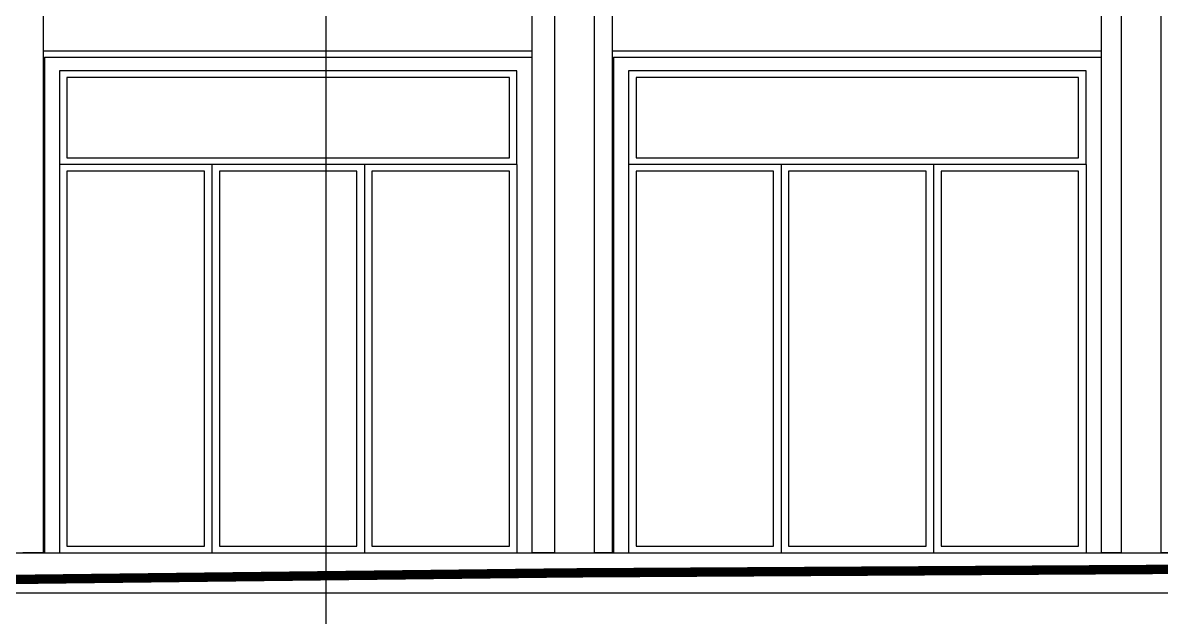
# Model space of a CAD drawing. Extents: x -24961 to 905641, y -154323 to 635957.
# Drawn here: x 407152 to 415652, y -148589 to -144148 of the extents above; entities that cross this region are included whole.
import ezdxf

# ---------------------------------------------------------------- set-up
doc = ezdxf.new("R2010")
doc.units = 0
doc.header["$LTSCALE"] = 1000
doc.header["$MEASUREMENT"] = 0
for name, color, linetype in [('DIM_IDEN', 3, 'Continuous'), ('DOTE', 1, 'Continuous'), ('WALL', 9, 'Continuous'), ('窗', 154, 'Continuous')]:
    doc.layers.add(name, color=color, linetype=linetype)

msp = doc.modelspace()

# ---------------------------------------------------------------- linework, layer by layer
for p, q in [((411124.8, -148107.9), (411124.8, -140993.3)), ((411420.7, -148107.9), (411420.7, -140993.3)), ((415355.6, -148107.9), (415355.6, -140993.3)), ((415651.6, -148107.9), (415651.6, -140993.3)), ((407303.6, -143857.9), (407303.6, -144357.9)), ((410953.6, -143857.9), (410953.6, -144357.9)), ((411553.6, -143857.9), (411553.6, -144357.9)), ((415203.6, -143857.9), (415203.6, -144357.9)), ((407303.6, -144357.9), (410953.6, -144357.9)), ((407303.6, -144357.9), (407303.6, -144407.9)), ((410953.6, -144357.9), (410953.6, -144407.9)), ((411553.6, -144357.9), (415203.6, -144357.9)), ((411553.6, -144357.9), (411553.6, -144407.9)), ((415203.6, -144357.9), (415203.6, -144407.9)), ((407303.6, -148107.9), (407151.6, -148107.9)), ((407313.6, -148107.9), (407303.6, -148107.9)), ((411124.8, -148107.9), (410953.6, -148107.9)), ((411124.8, -148107.9), (411420.7, -148107.9)), ((411553.6, -148107.9), (411420.7, -148107.9)), ((415355.6, -148107.9), (415203.6, -148107.9)), ((415355.6, -148107.9), (415651.6, -148107.9)), ((415803.6, -148107.9), (415651.6, -148107.9))]:
    msp.add_line(p, q)
at = {"layer": 'DIM_IDEN', "linetype": 'Continuous'}
msp.add_line((409415, -130695.7), (409415, -149690.2), dxfattribs=at)
at = {"layer": 'DOTE'}
for p, q in [((393730.1, -148107.9), (442830.8, -148107.9)), ((393730.1, -148407.9), (442830.8, -148407.9))]:
    msp.add_line(p, q, dxfattribs=at)
at = {"layer": 'WALL', "linetype": 'Continuous', "const_width": 70}
msp.add_lwpolyline([(393730.1, -148407.9), (406979.5, -148307.9), (411216.5, -148257.9), (419754, -148207.9), (424003.6, -148107.9), (442830.8, -148107.9)], dxfattribs=at)
at = {"layer": '窗'}
for p, q in [((407303.6, -144407.9), (407313.6, -144407.9)), ((407303.6, -144407.9), (407303.6, -148107.9)), ((407313.6, -144407.9), (407313.6, -148107.9)), ((410953.6, -144407.9), (407313.6, -144407.9)), ((410953.6, -144407.9), (410953.6, -148107.9)), ((411553.6, -144407.9), (411563.6, -144407.9)), ((411553.6, -144407.9), (411553.6, -148107.9)), ((411563.6, -144407.9), (411563.6, -148107.9)), ((415203.6, -144407.9), (411563.6, -144407.9)), ((415203.6, -144407.9), (415203.6, -148107.9)), ((407425.6, -144507.9), (407425.6, -145207.9)), ((410841.6, -144507.9), (407425.6, -144507.9)), ((407481.6, -144557.9), (407481.6, -145157.9)), ((410785.6, -144557.9), (407481.6, -144557.9)), ((410785.6, -145157.9), (410785.6, -144557.9)), ((410841.6, -145207.9), (410841.6, -144507.9)), ((411675.6, -144507.9), (411675.6, -145207.9)), ((415091.6, -144507.9), (411675.6, -144507.9)), ((411731.6, -144557.9), (411731.6, -145157.9)), ((415035.6, -144557.9), (411731.6, -144557.9)), ((415035.6, -145157.9), (415035.6, -144557.9)), ((415091.6, -145207.9), (415091.6, -144507.9)), ((407481.6, -145157.9), (410785.6, -145157.9)), ((411731.6, -145157.9), (415035.6, -145157.9)), ((407425.6, -145207.9), (407425.6, -148107.9)), ((408564.3, -145207.9), (407425.6, -145207.9)), ((407481.6, -145257.9), (407481.6, -148057.9)), ((408508.3, -145257.9), (407481.6, -145257.9)), ((408508.3, -148057.9), (408508.3, -145257.9)), ((409702.9, -145207.9), (408564.3, -145207.9)), ((408564.3, -145207.9), (408564.3, -148107.9)), ((409646.9, -145257.9), (408620.3, -145257.9)), ((408620.3, -145257.9), (408620.3, -148057.9)), ((409646.9, -148057.9), (409646.9, -145257.9)), ((410841.6, -145207.9), (409702.9, -145207.9)), ((409702.9, -145207.9), (409702.9, -148107.9)), ((410785.6, -145257.9), (409758.9, -145257.9)), ((409758.9, -145257.9), (409758.9, -148057.9)), ((410785.6, -148057.9), (410785.6, -145257.9)), ((410841.6, -145207.9), (410841.6, -148107.9)), ((411675.6, -145207.9), (411675.6, -148107.9)), ((412814.3, -145207.9), (411675.6, -145207.9)), ((411731.6, -145257.9), (411731.6, -148057.9)), ((412758.3, -145257.9), (411731.6, -145257.9)), ((412758.3, -148057.9), (412758.3, -145257.9)), ((413952.9, -145207.9), (412814.3, -145207.9)), ((412814.3, -145207.9), (412814.3, -148107.9)), ((413896.9, -145257.9), (412870.3, -145257.9)), ((412870.3, -145257.9), (412870.3, -148057.9)), ((413896.9, -148057.9), (413896.9, -145257.9)), ((415091.6, -145207.9), (413952.9, -145207.9)), ((413952.9, -145207.9), (413952.9, -148107.9)), ((415035.6, -145257.9), (414008.9, -145257.9)), ((414008.9, -145257.9), (414008.9, -148057.9)), ((415035.6, -148057.9), (415035.6, -145257.9)), ((415091.6, -145207.9), (415091.6, -148107.9)), ((407481.6, -148057.9), (408508.3, -148057.9)), ((408620.3, -148057.9), (409646.9, -148057.9)), ((409758.9, -148057.9), (410785.6, -148057.9)), ((411731.6, -148057.9), (412758.3, -148057.9)), ((412870.3, -148057.9), (413896.9, -148057.9)), ((414008.9, -148057.9), (415035.6, -148057.9)), ((407313.6, -148107.9), (407425.6, -148107.9)), ((407425.6, -148107.9), (408564.3, -148107.9)), ((408564.3, -148107.9), (409702.9, -148107.9)), ((409702.9, -148107.9), (410841.6, -148107.9)), ((410841.6, -148107.9), (410953.6, -148107.9)), ((411563.6, -148107.9), (411553.6, -148107.9)), ((411563.6, -148107.9), (411675.6, -148107.9)), ((411675.6, -148107.9), (412814.3, -148107.9)), ((412814.3, -148107.9), (413952.9, -148107.9)), ((413952.9, -148107.9), (415091.6, -148107.9)), ((415091.6, -148107.9), (415203.6, -148107.9))]:
    msp.add_line(p, q, dxfattribs=at)

doc.saveas('drawing.dxf')
